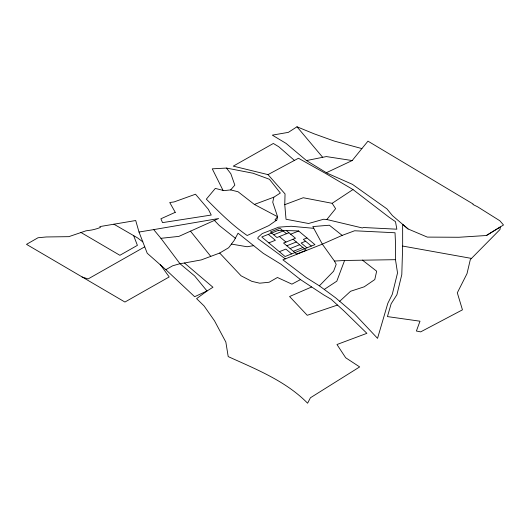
<?xml version="1.0" encoding="UTF-8"?>
<svg xmlns="http://www.w3.org/2000/svg" width="530" height="530" viewBox="0 0 530 530"><rect width="100%" height="100%" fill="white"/><g stroke="black" fill="none" stroke-linecap="round" stroke-linejoin="round"><path stroke-width="0.79" d="M395.479 259.68L395.585 244.966L395.029 232.763L354.596 230.769L342.161 235.393L322.326 244.144L282.894 259.826L306.115 277.508L319.378 285.842L335.629 297.834L354.616 314.005L377.539 338.352L387.814 303.326L392.266 294.362L397.533 272.93L395.479 259.68L344.586 260.475L334.437 261.058L322.326 244.144L312.813 226.568L329.368 225.223L342.161 235.393M268.001 174.622L298.469 158.251L325.546 173.403L352.98 189.548L388.854 217.075L395.493 221.666L396.844 229.198L363.447 227.509L362.348 227.966L326.825 219.519L323.638 219.248L308.566 223.501L286.034 219.261L284.756 204.679L285.047 193.92L268.001 174.622L233.273 166.135L273.341 143.471L278.787 146.75L294.435 160.424M408.074 228.967L402.648 224.329L402.661 246.059L401.8 274.56L396.91 294.753L391.153 303.763L387.437 316.589L419.999 321.2L416.388 331.018L420.661 331.879L462.458 309.838L457.31 292.818L467.009 273.639L470.315 259.594L499.995 229.523L500.293 226.946L486.414 235.506L458.861 237.268L427.312 237.102L408.074 228.967L392.438 215.604L386.94 208.88L352.437 184.347L327.215 173.231L306.473 160.564L286.054 143.392L272.34 135.137L288.353 132.361L296.985 126.789L314.032 133.785L334.244 141.073L361.884 148.592L367.972 141.159L473.144 204.037L472.965 204.5L477.503 206.74L499.823 220.745L503.5 224.985L486.414 235.506M223.031 190.376L212.265 168.825L226.476 168.07L253.015 173.224L269.452 179.279L280.33 193.026L273.831 197.2L272.745 202.228L277.581 216.73L276.872 219.977L268.836 225.601L247.192 235.506C232.166 225.17 219.168 212.079 206.336 199.167L215.319 188.408L223.965 190.621L230.676 189.912L238.063 191.754L254.373 204.441L277.581 216.73L275.004 219.831L276.143 220.487M344.586 260.475L336.808 281.178L324.347 289.353M326.573 172.608L352.192 160.55L361.884 148.592M326.825 219.519L335.609 208.674L332.158 203.315L303.233 197.736L284.756 204.679M230.676 189.912L234.83 185.109L230.815 173.694L226.476 168.07M319.378 285.842L333.615 271.194L336.199 264.331L334.437 261.058M339.65 301.325L350.562 291.275L364.216 286.81L374.783 279.562L376.664 271.201L362.381 260.098M332.158 203.315L352.98 189.548M184.46 262.999L201.281 259.912L219.692 253.048L228.669 247.722L234.108 240.547L238.049 233.193L263.238 253.314L281.019 264.258L300.47 279.582L323.691 294.885L331.038 299.178L344.315 311.269L366.886 333.33L336.974 344.52L345.686 357.763L359.665 366.919L310.434 397.765L307.599 403.211C285.789 381.004 256.076 369.231 228.205 356.597L225.846 342.055L214.544 320.882L204.103 305.976L196.603 298.635L207.018 290.983L212.961 287.26L184.46 262.999L179.975 263.702L172.601 265.815L165.85 269.684L147.227 253.254L139.012 232.047L135.707 220.52L99.845 226.588L100.415 227.423L99.786 227.688A34.649 20.001 0 0 1 91.425 230.053L85.966 230.828L68.82 236.658L46.262 236.97L38.008 237.751L26.5 244.356L124.928 302.047L169.189 276.938L160.212 264.444M144.736 246.821L88.112 278.939L82.07 277.005M300.47 279.582L291.904 284.146L277.442 277.488L269.134 282.245L259.693 283.192L251.81 281.337L241.097 275.819L219.692 253.048M153.687 229.609L218.598 218.532L178.928 236.373L160.934 238.321L153.687 229.609L139.012 232.047M311.607 287.002L289.585 296.515L307.241 315.297L337.424 305.081M273.672 234.763L283.212 230.967M288.923 232.763L276.958 237.519L270.386 232.007L279.926 228.218L286.498 233.723M268.829 242.879L275.375 240.275L268.319 234.359M290.645 234.207L298.675 231.014M286.816 245.781L296.356 241.985M306.969 237.963L303.392 239.388L311.355 246.066M279.343 251.69L285.889 249.087L291.639 253.91M305.611 241.249L301.159 243.018L306.903 247.835M290.096 248.537L299.642 244.741M293.381 251.293L302.928 247.497M254.373 204.441L273.831 197.2M306.473 160.564L326.314 156.575L352.192 160.55M253.784 245.622L247.099 246.748L231.431 244.091M313.76 228.324L291.222 226.264L278.667 227.158L262.191 233.584L258.117 237.307L257.785 238.526L285.319 258.852M471.256 258.368L402.661 246.059M113.917 224.21L137.422 237.818L142.815 241.865M80.931 232.458L119.879 255.294L137.403 245.357L133.62 235.585M235.346 238.235L219.254 225.469L214.411 220.414M286.293 230.557L295.495 238.268L283.53 243.025L296.668 254.042L306.207 250.253L293.07 239.235M279.383 236.552L285.948 242.064M165.85 269.684L194.643 296.707L207.018 290.983L194.629 275.931L179.975 263.702L160.934 238.321M296.985 126.789L322.697 157.324M190.462 231.133L210.761 256.381M175.264 212.325L160.901 218.784L162.531 222.626L211.231 215.048L208.369 209.323L195.504 194.219L174.059 201.943L169.732 202.506L175.264 212.325M278.475 230.318L261.767 236.963L285.087 256.513L314.933 244.641L298.575 230.928L278.475 230.318"/></g></svg>
